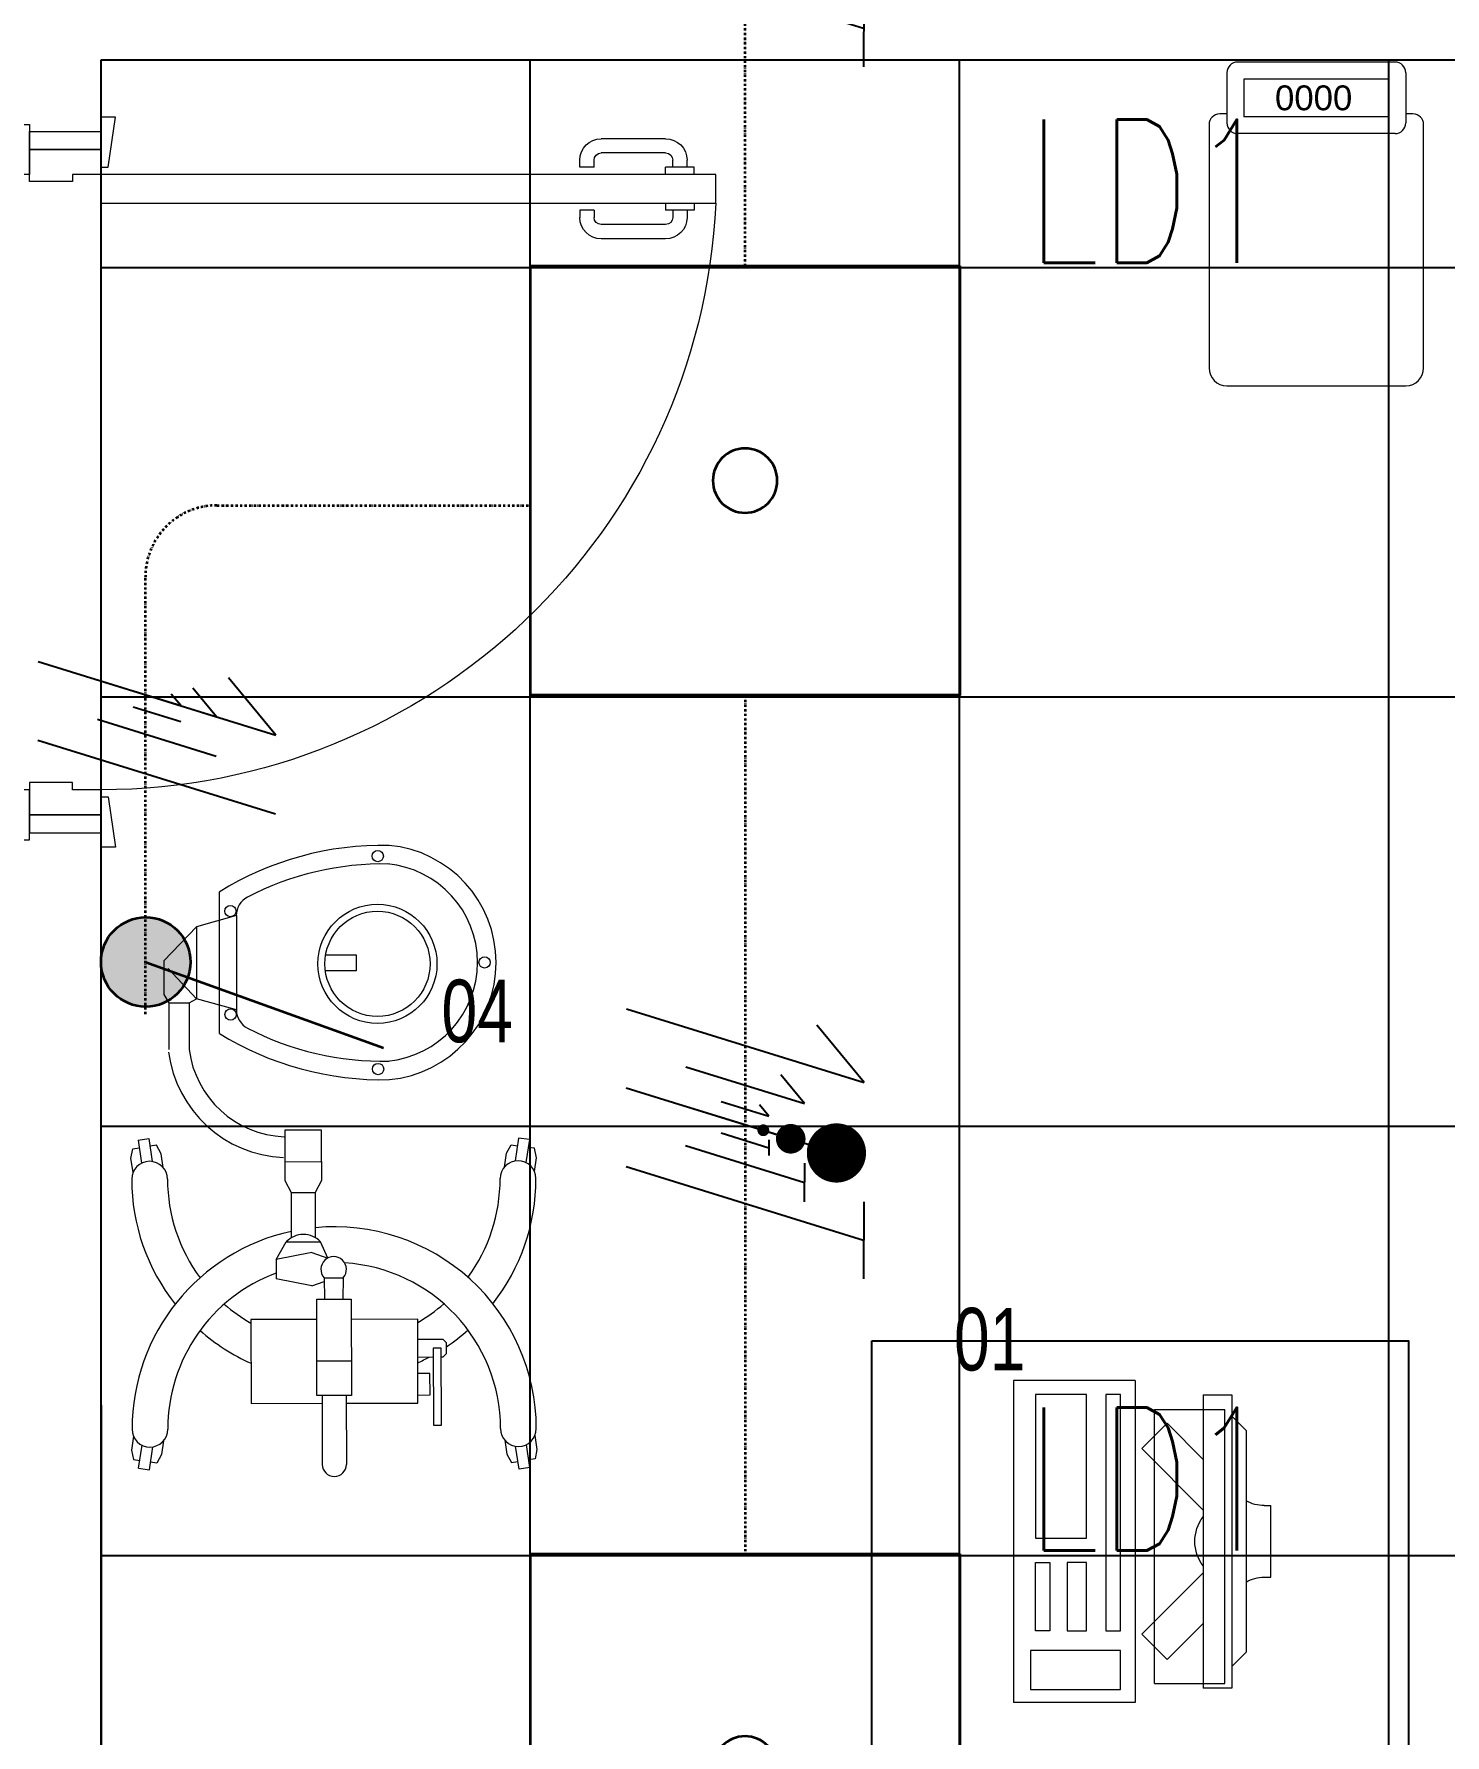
# Model space of a CAD drawing. Extents: x -12260 to 57327, y -29287 to 19916.
# Drawn here: x 44682 to 46654, y -11881 to -9504 of the extents above; entities that cross this region are included whole.
import ezdxf
from ezdxf.enums import TextEntityAlignment as Align

# ---------------------------------------------------------------- set-up
doc = ezdxf.new("R2010")
doc.units = 0
doc.header["$LTSCALE"] = 0.25
doc.linetypes.add('DASHDOT', pattern=[25.4, 12.7, -6.35, 0, -6.35])
for name, color, linetype, lineweight in [('01-First Floor$0$72_EGR_EQP_TAG', 142, 'Continuous', 5), ('01-First Floor$0$LOADING', 253, 'Continuous', 5), ('01-First Floor$0$Walls', 251, 'Continuous', 5), ('01-First Floor$0$Wooden Joinery', 251, 'Continuous', 5), ('E-LITE-CIRC-NUMB', 6, 'Continuous', 25), ('E-LITE-CLNG', 150, 'Continuous', 35), ('E-LITE-CLNG-CNDT', 6, 'DASHDOT', 35), ('E-LITE-CTRL', 6, 'Continuous', 25), ('E-LITE-IDEN', 6, 'Continuous', 25), ('E-LITE-SWCH @ 100', 3, 'Continuous', 35), ('E-POWR-WIRE', 6, 'Continuous', 25), ('E-POWR-WIRE @ 100', 6, 'Continuous', 25), ('E-POWR-WIRE @ 20', 6, 'Continuous', 25), ('E-POWR-WIRE @ 50', 6, 'Continuous', 25)]:
    doc.layers.add(name, color=color, linetype=linetype, lineweight=lineweight)
doc.layers.add('01-First Floor$0$FALSE CEILING', color=251, linetype='Continuous')
doc.layers.add('01-First Floor$0$X-WHITE glass', color=255, linetype='Continuous')
doc.styles.add('01-First Floor$0$Standard', font='arial.ttf')
doc.styles.add('01-First Floor$0$X3G_ENTITY_257CFD', font='swisscl.ttf', dxfattribs={"height": 200})
doc.styles.add('DC_SIMPLEX', font='SIMPLEX.shx', dxfattribs={"width": 0.7})

# ---------------------------------------------------------------- blocks, each defined once
blk = doc.blocks.new('01-First Floor$0$A$C72370EFE')
at = {"layer": '01-First Floor$0$Wooden Joinery'}
for p, q in [((-0.01, -0.04), (-0.02, -0.04)), ((-0.01, -0.03), (-0.01, -0.07)), ((0, -0.03), (-0.01, -0.03)), ((0.04, -0.03), (0.05, -0.03)), ((0.05, -0.03), (0.05, -0.07)), ((0.05, -0.04), (0.06, -0.04)), ((-0.05, -0.07), (-0.05, -0.16)), ((-0.03, -0.07), (-0.03, -0.16)), ((-0.01, -0.06), (-0.02, -0.06)), ((0, -0.07), (-0.01, -0.07)), ((0.04, -0.07), (0.05, -0.07)), ((0.05, -0.06), (0.06, -0.06)), ((0.07, -0.07), (0.07, -0.16)), ((0.09, -0.07), (0.09, -0.16)), ((-0.01, -0.17), (-0.02, -0.17)), ((-0.01, -0.19), (-0.02, -0.19)), ((-0.01, -0.17), (-0.01, -0.19)), ((0.05, -0.17), (0.06, -0.17)), ((0.05, -0.17), (0.05, -0.19)), ((0.05, -0.19), (0.06, -0.19))]:
    blk.add_line(p, q, dxfattribs=at)
for centre, radius, start, end in [((-0.02, -0.07), 0.03, 90, 180), ((0.06, -0.07), 0.03, 0, 90), ((-0.02, -0.07), 0.01, 90, 180), ((0.06, -0.07), 0.01, 0, 90), ((-0.02, -0.16), 0.03, 180, 270), ((-0.02, -0.16), 0.01, 180, 270), ((0.06, -0.16), 0.01, 270, 0), ((0.06, -0.16), 0.03, 270, 0)]:
    blk.add_arc(centre, radius, start, end, dxfattribs=at)
blk = doc.blocks.new('01-First Floor$0$A$C5DAD61B4')
at = {"layer": '01-First Floor$0$Wooden Joinery'}
for points in [[(80, 959.1), (80, 969.1), (10, 979.1), (10, 959.1)], [(940, 959.1), (940, 969.1), (1010, 979.1), (1010, 959.1)], [(70, 859.1), (70, 849.1), (0, 839.1), (0, 859.1)], [(120, 859.1), (120, 0), (80, 0), (80, 859.1)], [(950, 859.1), (950, 849.1), (1020, 839.1), (1020, 859.1)]]:
    blk.add_lwpolyline(points, close=True, dxfattribs=at)
for points in [[(45, 859.1), (45, 959.1), (20, 959.1), (20, 859.1), (45, 859.1)], [(45, 859.1), (80, 859.1), (80, 899.1), (90, 899.1), (90, 959.1), (45, 959.1), (45, 859.1)], [(975, 859.1), (940, 859.1), (940, 899.1), (930, 899.1), (930, 959.1), (975, 959.1), (975, 859.1)], [(975, 859.1), (975, 959.1), (1000, 959.1), (1000, 859.1), (975, 859.1)]]:
    blk.add_lwpolyline(points, dxfattribs=at)
blk.add_arc((80, 859.1), 860, 272.666, 0, dxfattribs=at)
at = {"layer": '01-First Floor$0$Wooden Joinery', "xscale": 999.9999999998854, "yscale": 999.9999999998854, "zscale": 999.9999999998854, "rotation": 180}
blk.add_blockref('01-First Floor$0$A$C72370EFE', (120, 0), dxfattribs=at)
blk = doc.blocks.new('01-First Floor$0$ITCWLS1-P')
at = {"layer": '01-First Floor$0$LOADING'}
for p, q in [((-0.2651, 0.43, 0), (-0.3051, 0.43, 0)), ((-0.3051, 0.43, 0), (-0.3051, 0.02, 0)), ((-0.2651, 0.43, 0), (-0.2651, 0.02, 0)), ((-0.17, 0.45), (-0.17, 0)), ((-0.17, 0.45), (0, 0.45)), ((-0.1496, 0.4305), (-0.1291, 0.4305)), ((-0.1291, 0.4305), (-0.1291, 0.4089)), ((0, 0.45), (0, 0)), ((-0.197, 0.4094), (-0.295, 0.4094)), ((-0.295, 0.0264), (-0.295, 0.4094)), ((-0.197, 0.0264), (-0.197, 0.4094)), ((-0.3251, 0.38, 0), (-0.3051, 0.4, 0)), ((-0.3251, 0.38, 0), (-0.3251, 0.07, 0)), ((-0.3503, 0.275), (-0.3596, 0.275)), ((-0.3596, 0.175), (-0.3596, 0.275)), ((-0.3503, 0.175), (-0.3596, 0.175)), ((-0.3251, 0.07, 0), (-0.3051, 0.05, 0)), ((-0.197, 0.0264), (-0.295, 0.0264)), ((-0.3051, 0.02, 0), (-0.2651, 0.02, 0)), ((-0.17, 0), (0, 0))]:
    blk.add_line(p, q, dxfattribs=at)
at = {"layer": '01-First Floor$0$LOADING', "extrusion": (2.48281e-10, 3.18408e-10, -1)}
for p, q in [((-0.2651, 0.3395), (-0.2144, 0.3902)), ((-0.1791, 0.3548), (-0.2144, 0.3902)), ((-0.2651, 0.2688), (-0.1791, 0.3548))]:
    blk.add_line(p, q, dxfattribs=at)
at = {"layer": '01-First Floor$0$LOADING', "extrusion": (2.48281e-10, -3.18408e-10, -1)}
for p, q in [((-0.2651, 0.1812), (-0.1791, 0.0952)), ((-0.2651, 0.1105), (-0.2144, 0.0598)), ((-0.1791, 0.0952), (-0.2144, 0.0598))]:
    blk.add_line(p, q, dxfattribs=at)
at = {"layer": '01-First Floor$0$LOADING'}
for points in [[(-0.1291, 0.4089), (-0.1291, 0.1), (-0.1496, 0.1), (-0.1496, 0.4305)], [(-0.1496, 0.1), (-0.1496, 0.1), (-0.1496, 0.1), (-0.1496, 0.1), (-0.1496, 0.1), (-0.1496, 0.1), (-0.1496, 0.1), (-0.1496, 0.1), (-0.1496, 0.1)], [(-0.1496, 0.1), (-0.1496, 0.1), (-0.1496, 0.1), (-0.1496, 0.1), (-0.1496, 0.1), (-0.1496, 0.1), (-0.1496, 0.1), (-0.1496, 0.1), (-0.1496, 0.1), (-0.1496, 0.1), (-0.1496, 0.1), (-0.1496, 0.1), (-0.1496, 0.1), (-0.1496, 0.1), (-0.1496, 0.1), (-0.1496, 0.1), (-0.1496, 0.1), (-0.1496, 0.1)], [(-0.1496, 0.1), (-0.1496, 0.1), (-0.1496, 0.1), (-0.1496, 0.1), (-0.1496, 0.1), (-0.1496, 0.1), (-0.1496, 0.1), (-0.1496, 0.1), (-0.1496, 0.1), (-0.1496, 0.1)], [(-0.1496, 0.1), (-0.1496, 0.1), (-0.1496, 0.1), (-0.1496, 0.1), (-0.1496, 0.1), (-0.1496, 0.1), (-0.1496, 0.1)], [(-0.1496, 0.1), (-0.1496, 0.1), (-0.1496, 0.1), (-0.1496, 0.1), (-0.1496, 0.1), (-0.1496, 0.1), (-0.1496, 0.1), (-0.1496, 0.1), (-0.1496, 0.1), (-0.1496, 0.1)], [(-0.1496, 0.1), (-0.1496, 0.1), (-0.1496, 0.1), (-0.1496, 0.1), (-0.1496, 0.1), (-0.1496, 0.1), (-0.1496, 0.1), (-0.1496, 0.1), (-0.1496, 0.1), (-0.1496, 0.1), (-0.1496, 0.1), (-0.1496, 0.1), (-0.1496, 0.1), (-0.1496, 0.1), (-0.1496, 0.1)], [(-0.1496, 0.1), (-0.1496, 0.1), (-0.1496, 0.1), (-0.1496, 0.1), (-0.1496, 0.1), (-0.1496, 0.1), (-0.1496, 0.1), (-0.1496, 0.1), (-0.1496, 0.1), (-0.1496, 0.1)], [(-0.1496, 0.1), (-0.1496, 0.1), (-0.1496, 0.1), (-0.1496, 0.1), (-0.1496, 0.1), (-0.1496, 0.1), (-0.1496, 0.1), (-0.1496, 0.1), (-0.1496, 0.1), (-0.1496, 0.1)], [(-0.1496, 0.1), (-0.1496, 0.1), (-0.1496, 0.1), (-0.1496, 0.1), (-0.1496, 0.1), (-0.1496, 0.1), (-0.1496, 0.1), (-0.1496, 0.1), (-0.1496, 0.1), (-0.1496, 0.1), (-0.1496, 0.1), (-0.1496, 0.1), (-0.1496, 0.1), (-0.1496, 0.1), (-0.1496, 0.1), (-0.1496, 0.1), (-0.1496, 0.1), (-0.1496, 0.1), (-0.1496, 0.1), (-0.1496, 0.1), (-0.1496, 0.1), (-0.1496, 0.1), (-0.1496, 0.1), (-0.1496, 0.1), (-0.1496, 0.1), (-0.1496, 0.1), (-0.1496, 0.1), (-0.1496, 0.1), (-0.1496, 0.1), (-0.1496, 0.1), (-0.1496, 0.1), (-0.1496, 0.1), (-0.1496, 0.1), (-0.1496, 0.1), (-0.1496, 0.1), (-0.1496, 0.1), (-0.1496, 0.1), (-0.1496, 0.1), (-0.1496, 0.1), (-0.1496, 0.1), (-0.1496, 0.1), (-0.1496, 0.1), (-0.1496, 0.1), (-0.1496, 0.1), (-0.1496, 0.1), (-0.1496, 0.1), (-0.1496, 0.1), (-0.1496, 0.1), (-0.1496, 0.1), (-0.1496, 0.1), (-0.1496, 0.1), (-0.1496, 0.1), (-0.1496, 0.1), (-0.1496, 0.1)], [(-0.1496, 0.1), (-0.1496, 0.1), (-0.1496, 0.1), (-0.1496, 0.1), (-0.1496, 0.1), (-0.1496, 0.1), (-0.1496, 0.1), (-0.1496, 0.1), (-0.1496, 0.1), (-0.1496, 0.1), (-0.1496, 0.1), (-0.1496, 0.1), (-0.1496, 0.1), (-0.1496, 0.1), (-0.1496, 0.1), (-0.1496, 0.1), (-0.1496, 0.1), (-0.1496, 0.1), (-0.1496, 0.1), (-0.1496, 0.1), (-0.1496, 0.1), (-0.1496, 0.1), (-0.1496, 0.1), (-0.1496, 0.1), (-0.1496, 0.1), (-0.1496, 0.1), (-0.1496, 0.1), (-0.1496, 0.1), (-0.1496, 0.1), (-0.1496, 0.1), (-0.1496, 0.1), (-0.1496, 0.1), (-0.1496, 0.1), (-0.1496, 0.1), (-0.1496, 0.1), (-0.1496, 0.1), (-0.1496, 0.1), (-0.1496, 0.1), (-0.1496, 0.1), (-0.1496, 0.1), (-0.1496, 0.1), (-0.1496, 0.1), (-0.1496, 0.1), (-0.1496, 0.1), (-0.1496, 0.1), (-0.1496, 0.1), (-0.1496, 0.1), (-0.1496, 0.1), (-0.1496, 0.1), (-0.1496, 0.1), (-0.1496, 0.1), (-0.1496, 0.1), (-0.1496, 0.1), (-0.1496, 0.1), (-0.1496, 0.1), (-0.1496, 0.1), (-0.1496, 0.1), (-0.1496, 0.1), (-0.1496, 0.1), (-0.1496, 0.1), (-0.1496, 0.1), (-0.1496, 0.1), (-0.1496, 0.1), (-0.1496, 0.1), (-0.1496, 0.1), (-0.1496, 0.1), (-0.1496, 0.1), (-0.1496, 0.1), (-0.1496, 0.1), (-0.1496, 0.1), (-0.1496, 0.1), (-0.1496, 0.1), (-0.1496, 0.1), (-0.1496, 0.1), (-0.1496, 0.1), (-0.1496, 0.1), (-0.1496, 0.1), (-0.1496, 0.1), (-0.1496, 0.1), (-0.1496, 0.1), (-0.1496, 0.1), (-0.1496, 0.1), (-0.1496, 0.1), (-0.1496, 0.1), (-0.1496, 0.1), (-0.1496, 0.1), (-0.1496, 0.1), (-0.1496, 0.1), (-0.1496, 0.1)], [(-0.1496, 0.1), (-0.1496, 0.1), (-0.1496, 0.1), (-0.1496, 0.1), (-0.1496, 0.1), (-0.1496, 0.1), (-0.1496, 0.1), (-0.1496, 0.1), (-0.1496, 0.1), (-0.1496, 0.1), (-0.1496, 0.1), (-0.1496, 0.1)], [(-0.1496, 0.1), (-0.1496, 0.1), (-0.1496, 0.1), (-0.1496, 0.1), (-0.1496, 0.1), (-0.1496, 0.1), (-0.1496, 0.1)], [(-0.1496, 0.1), (-0.1496, 0.1), (-0.1496, 0.1), (-0.1496, 0.1), (-0.1496, 0.1), (-0.1496, 0.1), (-0.1496, 0.1), (-0.1496, 0.1), (-0.1496, 0.1), (-0.1496, 0.1), (-0.1496, 0.1), (-0.1496, 0.1), (-0.1496, 0.1), (-0.1496, 0.1), (-0.1496, 0.1), (-0.1496, 0.1), (-0.1496, 0.1)], [(-0.1496, 0.1), (-0.1496, 0.1), (-0.1496, 0.1), (-0.1496, 0.1), (-0.1496, 0.1), (-0.1496, 0.1), (-0.1496, 0.1), (-0.1496, 0.1), (-0.1496, 0.1), (-0.1496, 0.1), (-0.1496, 0.1), (-0.1496, 0.1), (-0.1496, 0.1), (-0.1496, 0.1), (-0.1496, 0.1), (-0.1496, 0.1), (-0.1496, 0.1), (-0.1496, 0.1), (-0.1496, 0.1), (-0.1496, 0.1), (-0.1496, 0.1), (-0.1496, 0.1), (-0.1496, 0.1), (-0.1496, 0.1), (-0.1496, 0.1), (-0.1496, 0.1), (-0.1496, 0.1), (-0.1496, 0.1), (-0.1496, 0.1), (-0.1496, 0.1), (-0.1496, 0.1), (-0.1496, 0.1), (-0.1496, 0.1), (-0.1496, 0.1), (-0.1496, 0.1), (-0.1496, 0.1), (-0.1496, 0.1), (-0.1496, 0.1), (-0.1496, 0.1), (-0.1496, 0.1), (-0.1496, 0.1), (-0.1496, 0.1), (-0.1496, 0.1), (-0.1496, 0.1), (-0.1496, 0.1), (-0.1496, 0.1), (-0.1496, 0.1), (-0.1496, 0.1), (-0.1496, 0.1), (-0.1496, 0.1), (-0.1496, 0.1), (-0.1496, 0.1), (-0.1496, 0.1), (-0.1496, 0.1), (-0.1496, 0.1), (-0.1496, 0.1), (-0.1496, 0.1), (-0.1496, 0.1), (-0.1496, 0.1), (-0.1496, 0.1), (-0.1496, 0.1), (-0.1496, 0.1), (-0.1496, 0.1), (-0.1496, 0.1), (-0.1496, 0.1), (-0.1496, 0.1), (-0.1496, 0.1), (-0.1496, 0.1), (-0.1496, 0.1), (-0.1496, 0.1), (-0.1496, 0.1), (-0.1496, 0.1), (-0.1496, 0.1), (-0.1496, 0.1), (-0.1496, 0.1), (-0.1496, 0.1), (-0.1496, 0.1), (-0.1496, 0.1), (-0.1496, 0.1), (-0.1496, 0.1), (-0.1496, 0.1), (-0.1496, 0.1), (-0.1496, 0.1), (-0.1496, 0.1), (-0.1496, 0.1), (-0.1496, 0.1), (-0.1496, 0.1), (-0.1496, 0.1), (-0.1496, 0.1), (-0.1496, 0.1), (-0.1496, 0.1), (-0.1496, 0.1), (-0.1496, 0.1), (-0.1496, 0.1), (-0.1496, 0.1), (-0.1496, 0.1), (-0.1496, 0.1), (-0.1496, 0.1), (-0.1496, 0.1), (-0.1496, 0.1), (-0.1496, 0.1), (-0.1496, 0.1), (-0.1496, 0.1), (-0.1496, 0.1), (-0.1496, 0.1), (-0.1496, 0.1), (-0.1496, 0.1), (-0.1496, 0.1), (-0.1496, 0.1), (-0.1496, 0.1), (-0.1496, 0.1)], [(-0.1496, 0.1), (-0.1496, 0.1), (-0.1496, 0.1), (-0.1496, 0.1), (-0.1496, 0.1), (-0.1496, 0.1), (-0.1496, 0.1), (-0.1496, 0.1)]]:
    blk.add_lwpolyline(points, dxfattribs=at)
for points in [[(-0.1019, 0.4305), (-0.0304, 0.4305), (-0.0304, 0.2294), (-0.1019, 0.2294)], [(-0.1019, 0.1954), (-0.0747, 0.1954), (-0.0747, 0.1), (-0.1019, 0.1)], [(-0.0304, 0.1954), (-0.0508, 0.1954), (-0.0508, 0.1), (-0.0304, 0.1)], [(-0.1496, 0.1), (-0.1496, 0.1), (-0.1496, 0.1), (-0.1496, 0.1), (-0.1496, 0.1), (-0.1496, 0.1), (-0.1496, 0.1), (-0.1496, 0.1), (-0.1496, 0.1), (-0.1496, 0.1), (-0.1496, 0.1), (-0.1496, 0.1), (-0.1496, 0.1), (-0.1496, 0.1), (-0.1496, 0.1), (-0.1496, 0.1), (-0.1496, 0.1), (-0.1496, 0.1), (-0.1496, 0.1), (-0.1496, 0.1), (-0.1496, 0.1), (-0.1496, 0.1), (-0.1496, 0.1), (-0.1496, 0.1), (-0.1496, 0.1), (-0.1496, 0.1), (-0.1496, 0.1), (-0.1496, 0.1), (-0.1496, 0.1), (-0.1496, 0.1), (-0.1496, 0.1), (-0.1496, 0.1), (-0.1496, 0.1), (-0.1496, 0.1), (-0.1496, 0.1), (-0.1496, 0.1), (-0.1496, 0.1), (-0.1496, 0.1), (-0.1496, 0.1), (-0.1496, 0.1), (-0.1496, 0.1), (-0.1496, 0.1), (-0.1496, 0.1), (-0.1496, 0.1), (-0.1496, 0.1), (-0.1496, 0.1), (-0.1496, 0.1), (-0.1496, 0.1), (-0.1496, 0.1), (-0.1496, 0.1), (-0.1496, 0.1), (-0.1496, 0.1), (-0.1496, 0.1), (-0.1496, 0.1), (-0.1496, 0.1), (-0.1496, 0.1), (-0.1496, 0.1), (-0.1496, 0.1), (-0.1496, 0.1), (-0.1496, 0.1), (-0.1496, 0.1), (-0.1496, 0.1), (-0.1496, 0.1), (-0.1496, 0.1), (-0.1496, 0.1), (-0.1496, 0.1), (-0.1496, 0.1), (-0.1496, 0.1), (-0.1496, 0.1), (-0.1496, 0.1), (-0.1496, 0.1), (-0.1496, 0.1), (-0.1496, 0.1), (-0.1496, 0.1), (-0.1496, 0.1), (-0.1496, 0.1), (-0.1496, 0.1), (-0.1496, 0.1), (-0.1496, 0.1), (-0.1496, 0.1), (-0.1496, 0.1), (-0.1496, 0.1), (-0.1496, 0.1), (-0.1496, 0.1), (-0.1496, 0.1), (-0.1496, 0.1), (-0.1496, 0.1), (-0.1496, 0.1), (-0.1496, 0.1), (-0.1496, 0.1), (-0.1496, 0.1), (-0.1496, 0.1), (-0.1496, 0.1), (-0.1496, 0.1), (-0.1496, 0.1), (-0.1496, 0.1), (-0.1496, 0.1), (-0.1496, 0.1), (-0.1496, 0.1), (-0.1496, 0.1), (-0.1496, 0.1), (-0.1496, 0.1), (-0.1496, 0.1), (-0.1496, 0.1), (-0.1496, 0.1), (-0.1496, 0.1), (-0.1496, 0.1), (-0.1496, 0.1), (-0.1496, 0.1), (-0.1496, 0.1), (-0.1496, 0.1), (-0.1496, 0.1), (-0.1496, 0.1), (-0.1496, 0.1), (-0.1496, 0.1), (-0.1496, 0.1), (-0.1496, 0.1), (-0.1496, 0.1), (-0.1496, 0.1), (-0.1496, 0.1), (-0.1496, 0.1), (-0.1496, 0.1), (-0.1496, 0.1), (-0.1496, 0.1), (-0.1496, 0.1), (-0.1496, 0.1), (-0.1496, 0.1), (-0.1496, 0.1), (-0.1496, 0.1), (-0.1496, 0.1), (-0.1496, 0.1), (-0.1496, 0.1), (-0.1496, 0.1), (-0.1496, 0.1), (-0.1496, 0.1), (-0.1496, 0.1), (-0.1496, 0.1), (-0.1496, 0.1), (-0.1496, 0.1), (-0.1496, 0.1), (-0.1496, 0.1), (-0.1496, 0.1), (-0.1496, 0.1), (-0.1496, 0.1), (-0.1496, 0.1), (-0.1496, 0.1), (-0.1496, 0.1), (-0.1496, 0.1), (-0.1496, 0.1), (-0.1496, 0.1), (-0.1496, 0.1), (-0.1496, 0.1), (-0.1496, 0.1), (-0.1496, 0.1), (-0.1496, 0.1), (-0.1496, 0.1), (-0.1496, 0.1), (-0.1496, 0.1), (-0.1496, 0.1), (-0.1496, 0.1), (-0.1496, 0.1), (-0.1496, 0.1), (-0.1496, 0.1), (-0.1496, 0.1), (-0.1496, 0.1), (-0.1496, 0.1), (-0.1496, 0.1), (-0.1496, 0.1), (-0.1496, 0.1), (-0.1496, 0.1), (-0.1496, 0.1), (-0.1496, 0.1), (-0.1496, 0.1), (-0.1496, 0.1), (-0.1496, 0.1), (-0.1496, 0.1), (-0.1496, 0.1), (-0.1496, 0.1), (-0.1496, 0.1), (-0.1496, 0.1), (-0.1496, 0.1), (-0.1496, 0.1), (-0.1496, 0.1), (-0.1496, 0.1), (-0.1496, 0.1), (-0.1496, 0.1), (-0.1496, 0.1), (-0.1496, 0.1), (-0.1496, 0.1), (-0.1496, 0.1), (-0.1496, 0.1), (-0.1496, 0.1), (-0.1496, 0.1), (-0.1496, 0.1), (-0.1496, 0.1), (-0.1496, 0.1), (-0.1496, 0.1), (-0.1496, 0.1), (-0.1496, 0.1), (-0.1496, 0.1), (-0.1496, 0.1), (-0.1496, 0.1), (-0.1496, 0.1), (-0.1496, 0.1), (-0.1496, 0.1), (-0.1496, 0.1), (-0.1496, 0.1), (-0.1496, 0.1), (-0.1496, 0.1), (-0.1496, 0.1), (-0.1496, 0.1), (-0.1496, 0.1), (-0.1496, 0.1), (-0.1496, 0.1), (-0.1496, 0.1), (-0.1496, 0.1), (-0.1496, 0.1), (-0.1496, 0.1), (-0.1496, 0.1), (-0.1496, 0.1), (-0.1496, 0.1), (-0.1496, 0.1), (-0.1496, 0.1), (-0.1496, 0.1), (-0.1496, 0.1), (-0.1496, 0.1), (-0.1496, 0.1), (-0.1496, 0.1), (-0.1496, 0.1), (-0.1496, 0.1), (-0.1496, 0.1), (-0.1496, 0.1), (-0.1496, 0.1), (-0.1496, 0.1), (-0.1496, 0.1), (-0.1496, 0.1), (-0.1496, 0.1), (-0.1496, 0.1), (-0.1496, 0.1), (-0.1496, 0.1), (-0.1496, 0.1), (-0.1496, 0.1), (-0.1496, 0.1), (-0.1496, 0.1), (-0.1496, 0.1), (-0.1496, 0.1), (-0.1496, 0.1), (-0.1496, 0.1), (-0.1496, 0.1), (-0.1496, 0.1), (-0.1496, 0.1), (-0.1496, 0.1), (-0.1496, 0.1), (-0.1496, 0.1), (-0.1496, 0.1), (-0.1496, 0.1), (-0.1496, 0.1), (-0.1496, 0.1), (-0.1496, 0.1), (-0.1496, 0.1), (-0.1496, 0.1), (-0.1496, 0.1), (-0.1496, 0.1), (-0.1496, 0.1), (-0.1496, 0.1), (-0.1496, 0.1), (-0.1496, 0.1), (-0.1496, 0.1), (-0.1496, 0.1), (-0.1496, 0.1), (-0.1496, 0.1), (-0.1496, 0.1), (-0.1496, 0.1), (-0.1496, 0.1), (-0.1496, 0.1), (-0.1496, 0.1), (-0.1496, 0.1)], [(-0.1496, 0.1), (-0.1496, 0.1), (-0.1496, 0.1), (-0.1496, 0.1), (-0.1496, 0.1), (-0.1496, 0.1), (-0.1496, 0.1), (-0.1496, 0.1), (-0.1496, 0.1), (-0.1496, 0.1), (-0.1496, 0.1), (-0.1496, 0.1), (-0.1496, 0.1), (-0.1496, 0.1), (-0.1496, 0.1), (-0.1496, 0.1), (-0.1496, 0.1), (-0.1496, 0.1), (-0.1496, 0.1), (-0.1496, 0.1), (-0.1496, 0.1), (-0.1496, 0.1), (-0.1496, 0.1), (-0.1496, 0.1), (-0.1496, 0.1), (-0.1496, 0.1), (-0.1496, 0.1), (-0.1496, 0.1), (-0.1496, 0.1), (-0.1496, 0.1), (-0.1496, 0.1), (-0.1496, 0.1), (-0.1496, 0.1), (-0.1496, 0.1), (-0.1496, 0.1), (-0.1496, 0.1), (-0.1496, 0.1), (-0.1496, 0.1), (-0.1496, 0.1), (-0.1496, 0.1), (-0.1496, 0.1), (-0.1496, 0.1), (-0.1496, 0.1), (-0.1496, 0.1), (-0.1496, 0.1), (-0.1496, 0.1), (-0.1496, 0.1), (-0.1496, 0.1), (-0.1496, 0.1), (-0.1496, 0.1), (-0.1496, 0.1), (-0.1496, 0.1), (-0.1496, 0.1), (-0.1496, 0.1), (-0.1496, 0.1), (-0.1496, 0.1), (-0.1496, 0.1), (-0.1496, 0.1), (-0.1496, 0.1), (-0.1496, 0.1), (-0.1496, 0.1), (-0.1496, 0.1), (-0.1496, 0.1), (-0.1496, 0.1), (-0.1496, 0.1), (-0.1496, 0.1), (-0.1496, 0.1), (-0.1496, 0.1), (-0.1496, 0.1), (-0.1496, 0.1), (-0.1496, 0.1), (-0.1496, 0.1), (-0.1496, 0.1), (-0.1496, 0.1), (-0.1496, 0.1), (-0.1496, 0.1), (-0.1496, 0.1), (-0.1496, 0.1), (-0.1496, 0.1), (-0.1496, 0.1), (-0.1496, 0.1), (-0.1496, 0.1), (-0.1496, 0.1), (-0.1496, 0.1), (-0.1496, 0.1), (-0.1496, 0.1), (-0.1496, 0.1), (-0.1496, 0.1), (-0.1496, 0.1), (-0.1496, 0.1), (-0.1496, 0.1), (-0.1496, 0.1), (-0.1496, 0.1), (-0.1496, 0.1), (-0.1496, 0.1), (-0.1496, 0.1), (-0.1496, 0.1), (-0.1496, 0.1), (-0.1496, 0.1), (-0.1496, 0.1), (-0.1496, 0.1), (-0.1496, 0.1), (-0.1496, 0.1), (-0.1496, 0.1), (-0.1496, 0.1), (-0.1496, 0.1), (-0.1496, 0.1), (-0.1496, 0.1), (-0.1496, 0.1), (-0.1496, 0.1), (-0.1496, 0.1), (-0.1496, 0.1), (-0.1496, 0.1), (-0.1496, 0.1), (-0.1496, 0.1), (-0.1496, 0.1), (-0.1496, 0.1), (-0.1496, 0.1), (-0.1496, 0.1), (-0.1496, 0.1), (-0.1496, 0.1), (-0.1496, 0.1), (-0.1496, 0.1), (-0.1496, 0.1), (-0.1496, 0.1), (-0.1496, 0.1), (-0.1496, 0.1), (-0.1496, 0.1), (-0.1496, 0.1), (-0.1496, 0.1), (-0.1496, 0.1), (-0.1496, 0.1), (-0.1496, 0.1), (-0.1496, 0.1), (-0.1496, 0.1), (-0.1496, 0.1), (-0.1496, 0.1), (-0.1496, 0.1), (-0.1496, 0.1), (-0.1496, 0.1), (-0.1496, 0.1), (-0.1496, 0.1), (-0.1496, 0.1), (-0.1496, 0.1), (-0.1496, 0.1), (-0.1496, 0.1), (-0.1496, 0.1), (-0.1496, 0.1), (-0.1496, 0.1), (-0.1496, 0.1), (-0.1496, 0.1), (-0.1496, 0.1), (-0.1496, 0.1), (-0.1496, 0.1), (-0.1496, 0.1), (-0.1496, 0.1), (-0.1496, 0.1), (-0.1496, 0.1), (-0.1496, 0.1), (-0.1496, 0.1), (-0.1496, 0.1), (-0.1496, 0.1), (-0.1496, 0.1), (-0.1496, 0.1), (-0.1496, 0.1), (-0.1496, 0.1), (-0.1496, 0.1), (-0.1496, 0.1), (-0.1496, 0.1), (-0.1496, 0.1), (-0.1496, 0.1), (-0.1496, 0.1), (-0.1496, 0.1), (-0.1496, 0.1), (-0.1496, 0.1), (-0.1496, 0.1), (-0.1496, 0.1), (-0.1496, 0.1), (-0.1496, 0.1), (-0.1496, 0.1), (-0.1496, 0.1), (-0.1496, 0.1), (-0.1496, 0.1), (-0.1496, 0.1), (-0.1496, 0.1), (-0.1496, 0.1), (-0.1496, 0.1), (-0.1496, 0.1), (-0.1496, 0.1), (-0.1496, 0.1), (-0.1496, 0.1), (-0.1496, 0.1), (-0.1496, 0.1), (-0.1496, 0.1), (-0.1496, 0.1), (-0.1496, 0.1), (-0.1496, 0.1), (-0.1496, 0.1), (-0.1496, 0.1), (-0.1496, 0.1), (-0.1496, 0.1), (-0.1496, 0.1), (-0.1496, 0.1), (-0.1496, 0.1), (-0.1496, 0.1), (-0.1496, 0.1), (-0.1496, 0.1), (-0.1496, 0.1), (-0.1496, 0.1), (-0.1496, 0.1), (-0.1496, 0.1), (-0.1496, 0.1), (-0.1496, 0.1), (-0.1496, 0.1)], [(-0.1496, 0.1), (-0.1496, 0.1), (-0.1496, 0.1), (-0.1496, 0.1), (-0.1496, 0.1), (-0.1496, 0.1), (-0.1496, 0.1), (-0.1496, 0.1), (-0.1496, 0.1), (-0.1496, 0.1), (-0.1496, 0.1), (-0.1496, 0.1), (-0.1496, 0.1), (-0.1496, 0.1), (-0.1496, 0.1), (-0.1496, 0.1), (-0.1496, 0.1), (-0.1496, 0.1), (-0.1496, 0.1), (-0.1496, 0.1), (-0.1496, 0.1), (-0.1496, 0.1), (-0.1496, 0.1), (-0.1496, 0.1), (-0.1496, 0.1), (-0.1496, 0.1), (-0.1496, 0.1), (-0.1496, 0.1), (-0.1496, 0.1), (-0.1496, 0.1), (-0.1496, 0.1), (-0.1496, 0.1), (-0.1496, 0.1), (-0.1496, 0.1), (-0.1496, 0.1), (-0.1496, 0.1), (-0.1496, 0.1), (-0.1496, 0.1), (-0.1496, 0.1), (-0.1496, 0.1), (-0.1496, 0.1), (-0.1496, 0.1), (-0.1496, 0.1), (-0.1496, 0.1), (-0.1496, 0.1), (-0.1496, 0.1), (-0.1496, 0.1), (-0.1496, 0.1), (-0.1496, 0.1), (-0.1496, 0.1), (-0.1496, 0.1), (-0.1496, 0.1), (-0.1496, 0.1), (-0.1496, 0.1), (-0.1496, 0.1), (-0.1496, 0.1), (-0.1496, 0.1), (-0.1496, 0.1), (-0.1496, 0.1), (-0.1496, 0.1), (-0.1496, 0.1), (-0.1496, 0.1), (-0.1496, 0.1), (-0.1496, 0.1), (-0.1496, 0.1), (-0.1496, 0.1), (-0.1496, 0.1), (-0.1496, 0.1), (-0.1496, 0.1), (-0.1496, 0.1), (-0.1496, 0.1), (-0.1496, 0.1), (-0.1496, 0.1), (-0.1496, 0.1), (-0.1496, 0.1), (-0.1496, 0.1), (-0.1496, 0.1), (-0.1496, 0.1), (-0.1496, 0.1), (-0.1496, 0.1), (-0.1496, 0.1), (-0.1496, 0.1), (-0.1496, 0.1), (-0.1496, 0.1), (-0.1496, 0.1), (-0.1496, 0.1), (-0.1496, 0.1), (-0.1496, 0.1), (-0.1496, 0.1), (-0.1496, 0.1), (-0.1496, 0.1), (-0.1496, 0.1), (-0.1496, 0.1), (-0.1496, 0.1), (-0.1496, 0.1), (-0.1496, 0.1), (-0.1496, 0.1), (-0.1496, 0.1), (-0.1496, 0.1), (-0.1496, 0.1), (-0.1496, 0.1), (-0.1496, 0.1), (-0.1496, 0.1), (-0.1496, 0.1), (-0.1496, 0.1), (-0.1496, 0.1), (-0.1496, 0.1), (-0.1496, 0.1), (-0.1496, 0.1), (-0.1496, 0.1), (-0.1496, 0.1), (-0.1496, 0.1), (-0.1496, 0.1), (-0.1496, 0.1), (-0.1496, 0.1), (-0.1496, 0.1), (-0.1496, 0.1), (-0.1496, 0.1), (-0.1496, 0.1), (-0.1496, 0.1), (-0.1496, 0.1), (-0.1496, 0.1), (-0.1496, 0.1), (-0.1496, 0.1), (-0.1496, 0.1), (-0.1496, 0.1), (-0.1496, 0.1), (-0.1496, 0.1), (-0.1496, 0.1), (-0.1496, 0.1), (-0.1496, 0.1), (-0.1496, 0.1), (-0.1496, 0.1), (-0.1496, 0.1), (-0.1496, 0.1), (-0.1496, 0.1), (-0.1496, 0.1), (-0.1496, 0.1), (-0.1496, 0.1), (-0.1496, 0.1), (-0.1496, 0.1), (-0.1496, 0.1), (-0.1496, 0.1), (-0.1496, 0.1), (-0.1496, 0.1), (-0.1496, 0.1), (-0.1496, 0.1), (-0.1496, 0.1), (-0.1496, 0.1), (-0.1496, 0.1), (-0.1496, 0.1), (-0.1496, 0.1), (-0.1496, 0.1), (-0.1496, 0.1), (-0.1496, 0.1), (-0.1496, 0.1), (-0.1496, 0.1), (-0.1496, 0.1), (-0.1496, 0.1), (-0.1496, 0.1), (-0.1496, 0.1), (-0.1496, 0.1), (-0.1496, 0.1), (-0.1496, 0.1), (-0.1496, 0.1), (-0.1496, 0.1), (-0.1496, 0.1), (-0.1496, 0.1), (-0.1496, 0.1), (-0.1496, 0.1), (-0.1496, 0.1), (-0.1496, 0.1), (-0.1496, 0.1), (-0.1496, 0.1), (-0.1496, 0.1), (-0.1496, 0.1), (-0.1496, 0.1), (-0.1496, 0.1), (-0.1496, 0.1), (-0.1496, 0.1), (-0.1496, 0.1), (-0.1496, 0.1), (-0.1496, 0.1), (-0.1496, 0.1), (-0.1496, 0.1), (-0.1496, 0.1), (-0.1496, 0.1), (-0.1496, 0.1), (-0.1496, 0.1), (-0.1496, 0.1), (-0.1496, 0.1), (-0.1496, 0.1), (-0.1496, 0.1), (-0.1496, 0.1), (-0.1496, 0.1), (-0.1496, 0.1), (-0.1496, 0.1), (-0.1496, 0.1), (-0.1496, 0.1), (-0.1496, 0.1), (-0.1496, 0.1), (-0.1496, 0.1), (-0.1496, 0.1), (-0.1496, 0.1), (-0.1496, 0.1), (-0.1496, 0.1), (-0.1496, 0.1), (-0.1496, 0.1), (-0.1496, 0.1), (-0.1496, 0.1), (-0.1496, 0.1), (-0.1496, 0.1), (-0.1496, 0.1), (-0.1496, 0.1), (-0.1496, 0.1), (-0.1496, 0.1), (-0.1496, 0.1), (-0.1496, 0.1), (-0.1496, 0.1)], [(-0.1496, 0.0727), (-0.0236, 0.0727), (-0.0236, 0.0182), (-0.1496, 0.0182)]]:
    blk.add_lwpolyline(points, close=True, dxfattribs=at)
for centre, radius, start, end in [((-0.3503, 0.325), 0.05, 270, 300.3093), ((-0.3089, 0.225), 0.0556, 321.9431, 38.0569), ((-0.3503, 0.125), 0.05, 59.6907, 90)]:
    blk.add_arc(centre, radius, start, end, dxfattribs=at)
blk = doc.blocks.new('01-First Floor$0$mobile light')
at = {"layer": '01-First Floor$0$LOADING'}
for p, q in [((1882.58, -498.29), (1882.35, -499.8)), ((1882.58, -498.29), (1885.78, -498.78)), ((1883.78, -497.56), (1883.65, -498.45)), ((1885.1, -497.29), (1883.78, -497.56)), ((1887.04, -497.59), (1885.1, -497.29)), ((1923.94, -497.59), (1925.88, -497.29)), ((1928.41, -498.29), (1925.2, -498.78)), ((1925.88, -497.29), (1927.2, -497.56)), ((1927.2, -497.56), (1927.33, -498.45)), ((1928.41, -498.29), (1928.63, -499.8)), ((1882.35, -499.8), (1885.55, -500.28)), ((1883.28, -500.85), (1883.42, -499.96)), ((1884.47, -501.5), (1883.28, -500.85)), ((1886.4, -501.79), (1884.47, -501.5)), ((1924.58, -501.79), (1926.52, -501.5)), ((1928.63, -499.8), (1925.43, -500.28)), ((1926.52, -501.5), (1927.7, -500.85)), ((1927.7, -500.85), (1927.56, -499.96)), ((1947.59, -502.62), (1941.09, -502.62)), ((1948.76, -501.94), (1947.59, -502.62)), ((1947.59, -502.62), (1947.59, -505.45)), ((1948.15, -506.5), (1952.41, -502.55)), ((1953.47, -501.94), (1948.76, -501.94)), ((1958.23, -506.5), (1953.47, -501.94)), ((1947.59, -505.45), (1941.09, -505.45)), ((1947.59, -505.45), (1948.15, -506.5)), ((1946.6, -512.08), (1948.15, -506.5)), ((1958.23, -506.5), (1948.15, -506.5)), ((1959.78, -512.08), (1958.23, -506.5)), ((1963.08, -509.67), (1943.3, -509.67)), ((1959.78, -512.08), (1946.6, -512.08)), ((1908.01, -522.53), (1909, -517.55)), ((1911.69, -517.55), (1909, -517.55)), ((1912.69, -522.53), (1911.69, -517.55)), ((1911.69, -517.55), (1914.17, -518.99)), ((1914.17, -518.99), (1914.17, -523.77)), ((1921.08, -519.69), (1914.74, -519.69)), ((1922.73, -518.8), (1921.08, -519.69)), ((1921.08, -519.69), (1921.08, -523.01)), ((1921.08, -519.69), (1921.08, -523.01)), ((1925.38, -518.8), (1922.73, -518.8)), ((1908.01, -522.53), (1908.62, -524.28)), ((1912.69, -522.53), (1911.9, -524.78)), ((1921.08, -523.01), (1914.77, -523.01)), ((1892.68, -523.97), (1883.05, -523.97)), ((1892.68, -528.06), (1892.68, -523.24)), ((1892.68, -523.24), (1906.16, -523.24)), ((1897.5, -528.06), (1897.5, -523.24)), ((1906.16, -523.24), (1906.16, -528.06)), ((1909.15, -524.25), (1906.16, -524.32)), ((1909.15, -524.25), (1909.15, -526.94)), ((1911.9, -524.78), (1914.17, -523.77)), ((1922.73, -523.93), (1921.08, -523.04)), ((1925.38, -523.93), (1922.73, -523.93)), ((1892.68, -527.34), (1883.05, -527.34)), ((1909.15, -526.94), (1906.16, -526.87)), ((1906.16, -528.06), (1892.68, -528.06)), ((1882.35, -551.47), (1885.55, -550.99)), ((1882.58, -552.98), (1882.35, -551.47)), ((1884.47, -549.77), (1883.28, -550.42)), ((1883.28, -550.42), (1883.42, -551.31)), ((1886.4, -549.48), (1884.47, -549.77)), ((1924.58, -549.48), (1926.52, -549.77)), ((1928.63, -551.47), (1925.43, -550.99)), ((1926.52, -549.77), (1927.7, -550.42)), ((1927.7, -550.42), (1927.56, -551.31)), ((1928.41, -552.98), (1928.63, -551.47)), ((1882.58, -552.98), (1885.78, -552.5)), ((1883.78, -553.71), (1883.65, -552.82)), ((1885.1, -553.98), (1883.78, -553.71)), ((1887.04, -553.69), (1885.1, -553.98)), ((1923.94, -553.69), (1925.88, -553.98)), ((1928.41, -552.98), (1925.2, -552.5)), ((1925.88, -553.98), (1927.2, -553.71)), ((1927.2, -553.71), (1927.33, -552.82))]:
    blk.add_line(p, q, dxfattribs=at)
for points in [[(1903.33, -523.24), (1903.33, -514.02), (1891.61, -514.02), (1891.61, -523.97)], [(1954.27, -524.55), (1954.27, -528.82), (1952.05, -528.82), (1952.05, -524.5)], [(1891.61, -527.34), (1891.61, -537.34), (1903.33, -537.34), (1903.33, -528.06)], [(1892.74, -537.34), (1892.74, -539.04), (1895.76, -539.04), (1895.76, -537.34)], [(1898.05, -537.34), (1898.05, -539.5)], [(1898.05, -540.63), (1898.05, -540.87), (1898.53, -541.35), (1900.02, -541.35), (1900.5, -540.87), (1900.5, -537.34)]]:
    blk.add_lwpolyline(points, dxfattribs=at)
for points in [[(1929.78, -518.8), (1925.38, -518.8), (1925.38, -523.93), (1929.78, -523.93)], [(1899.3, -539.5), (1888.5, -539.5), (1888.5, -540.63), (1899.3, -540.63)]]:
    blk.add_lwpolyline(points, close=True, dxfattribs=at)
for centre, radius in [((1945.96, -511.25), 0.793), ((1960.42, -511.25), 0.793), ((1953.01, -531.79), 8.32), ((1953.01, -531.79), 7.35), ((1938.31, -531.85), 0.793), ((1968.07, -531.85), 0.793), ((1953.19, -546.77), 0.793)]:
    blk.add_circle(centre, radius, dxfattribs=at)
for centre, radius, start, end in [((1888.02, -499.89), 2.5, 90, 270), ((1888.02, -525.64), 28.25, 12.1463, 90), ((1922.96, -525.64), 28.25, 90, 128.2073), ((1922.96, -499.89), 2.5, 270, 90), ((1888.02, -525.64), 23.25, 20.3387, 90), ((1922.96, -525.64), 23.25, 90, 126.3743), ((1942.82, -519.31), 16.86, 97.1293, 177.6115), ((1942.82, -519.31), 13.97, 97.1293, 177.6115), ((1922.96, -525.64), 28.25, 138.4974, 155.7305), ((1922.96, -525.64), 23.25, 138.7224, 150.0382), ((1980.13, -532.49), 43.32, 148.2167, 181.2501), ((1926.25, -532.49), 43.32, 358.7499, 31.7833), ((1946.6, -514.96), 2.89, 90, 152.4092), ((1959.78, -514.96), 2.89, 27.5908, 90), ((1980.13, -532.49), 40.72, 152.4092, 181.2501), ((1926.25, -532.49), 40.72, 358.7499, 27.5908), ((1911.94, -521.38), 3.27, 313.0112, 46.9888), ((1888.02, -525.64), 28.25, 270, 5.3386), ((1883.05, -525.65), 1.68, 90, 270), ((1910.32, -525.6), 1.78, 229.0673, 130.9327), ((1888.02, -525.64), 23.25, 270, 356.3184), ((1953.19, -531.93), 16.44, 185.2361, 354.7639), ((1953.19, -531.93), 13.84, 185.2361, 354.7639), ((1922.96, -525.64), 28.25, 204.483, 208.105), ((1922.96, -525.64), 23.25, 210.2349, 221.2776), ((1922.96, -525.64), 28.25, 213.7985, 221.5026), ((1922.96, -525.64), 23.25, 233.6257, 270), ((1888.02, -551.39), 2.5, 90, 270), ((1922.96, -525.64), 28.25, 231.7927, 270), ((1922.96, -551.39), 2.5, 270, 90)]:
    blk.add_arc(centre, radius, start, end, dxfattribs=at)
blk = doc.blocks.new('01-First Floor$0$HF13461A-P')
at = {"layer": '01-First Floor$0$LOADING'}
for p, q in [((0.0229, 0.4353), (0.0229, 0.3653)), ((0.2579, 0.4503), (0.0379, 0.4503)), ((0.2729, 0.4353), (0.2729, 0.3653)), ((0.2493, 0.4266), (0.0466, 0.4266)), ((0.0466, 0.4266), (0.0466, 0.3739)), ((0.2493, 0.4266), (0.2493, 0.3739)), ((-0.0021, 0.3628), (-0.0021, 0.0228)), ((0.0229, 0.3778), (0.0129, 0.3778)), ((0.2493, 0.3739), (0.0466, 0.3739)), ((0.2829, 0.3778), (0.2729, 0.3778)), ((0.2979, 0.0228), (0.2979, 0.3628)), ((0.2579, 0.3503), (0.0379, 0.3503)), ((0.0229, -0.0022), (0.2729, -0.0022))]:
    blk.add_line(p, q, dxfattribs=at)
for centre, radius, start, end in [((0.0379, 0.4353), 0.015, 90, 180), ((0.2579, 0.4353), 0.015, 0, 90), ((0.0129, 0.3628), 0.015, 90, 180), ((0.0379, 0.3653), 0.015, 180, 270), ((0.2579, 0.3653), 0.015, 270, 0), ((0.2829, 0.3628), 0.015, 0, 90), ((0.0229, 0.0228), 0.025, 180, 270), ((0.2729, 0.0228), 0.025, 270, 0)]:
    blk.add_arc(centre, radius, start, end, dxfattribs=at)
at = {"layer": '01-First Floor$0$LOADING', "style": '01-First Floor$0$Standard'}
blk.add_text('0000', height=0.03477, dxfattribs=at).set_placement((0.0901, 0.3829))
blk = doc.blocks.new('01-First Floor')
at = {"layer": '01-First Floor$0$FALSE CEILING', "linetype": 'Continuous'}
for p, q in [((45376, -12830), (45376, -9540)), ((45976, -12830), (45976, -9540)), ((46576, -12830), (46576, -9540)), ((44776, -9830), (48976, -9830)), ((44776, -10430), (48976, -10430)), ((44776, -11030), (48976, -11030)), ((44776, -11630), (48976, -11630))]:
    blk.add_line(p, q, dxfattribs=at)
at = {"layer": '01-First Floor$0$FALSE CEILING'}
blk.add_lwpolyline([(44776, -9540), (48976, -9540), (48976, -12830), (44776, -12830)], close=True, dxfattribs=at)
at = {"layer": '01-First Floor$0$FALSE CEILING', "elevation": -0.1}
blk.add_lwpolyline([(45853.3, -11330), (46603.3, -11330), (46603.3, -12830), (45853.3, -12830)], close=True, dxfattribs=at)
at = {"layer": '01-First Floor$0$LOADING', "elevation": -0.1}
blk.add_lwpolyline([(45853.3, -11330), (46603.3, -11330), (46603.3, -12830), (45853.3, -12830)], close=True, dxfattribs=at)
at = {"layer": '01-First Floor$0$Walls'}
for p, q in [((44776, -9540), (44776, -9640)), ((48976, -9540), (44776, -9540)), ((44676, -9640), (44776, -9640)), ((44676, -10620), (44776, -10620)), ((44776, -10620), (44776, -12830)), ((44776, -10620), (44776, -11420, 0))]:
    blk.add_line(p, q, dxfattribs=at)
at = {"layer": '01-First Floor$0$X-WHITE glass', "color": 253, "lineweight": 30, "ltscale": 6, "true_color": 0x9898cc}
blk.add_line((44776, -11420, 0), (44776, -12830, -0.1), dxfattribs=at)
at = {"layer": '01-First Floor$0$LOADING', "lineweight": 0, "xscale": 1000, "yscale": 1000, "zscale": 1000}
blk.add_blockref('01-First Floor$0$HF13461A-P', (46326.7, -9993.2, -0.1), dxfattribs=at)
at = {"layer": '01-First Floor$0$LOADING', "xscale": 10, "yscale": 10, "zscale": 10, "rotation": 90.09013921250734}
blk.add_blockref('01-First Floor$0$mobile light', (39875.2, -30341.7, -0.2), dxfattribs=at)
at = {"layer": '01-First Floor$0$LOADING', "extrusion": (-8.01373e-06, 1.94101e-16, 1), "xscale": -1000.000000000013, "yscale": 1000.000000000013, "zscale": 1000.000000000013, "rotation": 359.9999999999992}
blk.add_blockref('01-First Floor$0$ITCWLS1-P', (46051.5, -11835.5, -0.5), dxfattribs=at)
at = {"layer": '01-First Floor$0$Wooden Joinery', "xscale": -1, "rotation": 90}
blk.add_blockref('01-First Floor$0$A$C5DAD61B4', (45635.1, -9620), dxfattribs=at)
at = {"layer": '01-First Floor$0$72_EGR_EQP_TAG', "char_height": 87.47, "attachment_point": 2, "style": '01-First Floor$0$X3G_ENTITY_257CFD'}
for s, insert in [('04', (45301.7, -10825.4, -0.2)), ('01', (46018, -11284.1, -0.1))]:
    blk.add_mtext(s, dxfattribs=dict(at, insert=insert))
blk = doc.blocks.new('*U35')
blk.add_hatch(color=256).paths.add_polyline_path([(-0.625, 0.625, 1), (-0.625, -0.625, 1)])
blk.add_line((-0.625, 0), (-3.947, 1.2))
blk.add_circle((-0.625, 0), 0.625)
at = {"layer": 'E-LITE-CTRL', "style": 'DC_SIMPLEX', "width": 0.7, "flags": 8}
blk.add_attdef('CONTROL', (-26.627, -10.116), '', height=2, rotation=360, dxfattribs=at)
at = {"layer": 'E-LITE-IDEN', "style": 'DC_SIMPLEX', "width": 0.7, "flags": 8}
blk.add_attdef('TYPE', text='', height=2, rotation=360, dxfattribs=at).set_placement((-31.991, -10.116), align=Align.RIGHT)
blk = doc.blocks.new('*U25')
blk.add_lwpolyline([(-300, 300), (-300, -300), (300, -300), (300, 300)], close=True)
blk.add_circle((0, 0), 45)
at = {"layer": 'E-LITE-CIRC-NUMB', "style": 'DC_SIMPLEX', "width": 0.7, "flags": 8}
blk.add_attdef('CIRCUIT', text='', height=200, rotation=0, dxfattribs=at).set_placement((-473.9, 300), align=Align.RIGHT)
at = {"layer": 'E-LITE-CTRL', "style": 'DC_SIMPLEX', "width": 0.7, "flags": 8}
blk.add_attdef('CONTROL', (1118.9, -935), '', height=200, rotation=360, dxfattribs=at)
at = {"layer": 'E-LITE-IDEN', "style": 'DC_SIMPLEX', "width": 0.7, "flags": 8}
blk.add_attdef('TYPE', (460.4, 457.6), '', height=200, rotation=360, dxfattribs=at)
blk = doc.blocks.new('*U44')
for p, q in [((-1.658, 1.617), (1.663, 0.587)), ((-1.66, 0.515), (1.66, -0.515)), ((-1.663, -0.587), (1.658, -1.617)), ((1.659, -1.078), (1.657, -2.157))]:
    blk.add_line(p, q)
at = {"const_width": 0.414}
blk.add_lwpolyline([(1.278, -0.19, 1), (1.277, -0.604, 1)], format="xyb", close=True, dxfattribs=at)
blk = doc.blocks.new('*U663')
at = {"layer": 'E-POWR-WIRE @ 100', "xscale": 100, "yscale": 100, "zscale": 100}
blk.add_blockref('*U44', (45676.1, -9334, -0.1), dxfattribs=at)
at = {"layer": 'E-POWR-WIRE @ 20', "xscale": 20, "yscale": 20, "zscale": 20}
blk.add_blockref('*U44', (45676.1, -9334, -0.1), dxfattribs=at)
at = {"layer": 'E-POWR-WIRE @ 50', "xscale": 50, "yscale": 50, "zscale": 50}
blk.add_blockref('*U44', (45676.1, -9334, -0.1), dxfattribs=at)
blk = doc.blocks.new('*U46')
for p, q in [((-1.66, 0.515), (1.66, -0.515)), ((1.66, -0.515), (1.001, 0.287)), ((-1.663, -0.587), (1.658, -1.617))]:
    blk.add_line(p, q)
blk = doc.blocks.new('*U694')
at = {"layer": 'E-POWR-WIRE @ 100', "xscale": 100, "yscale": 100, "zscale": 100}
blk.add_blockref('*U46', (44854.2, -10432.1), dxfattribs=at)
at = {"layer": 'E-POWR-WIRE @ 20', "xscale": 20, "yscale": 20, "zscale": 20}
blk.add_blockref('*U46', (44854.2, -10432.1), dxfattribs=at)
at = {"layer": 'E-POWR-WIRE @ 50', "xscale": 50, "yscale": 50, "zscale": 50}
blk.add_blockref('*U46', (44854.2, -10432.1), dxfattribs=at)
blk = doc.blocks.new('*U41')
for p, q in [((-1.658, 1.617), (1.663, 0.587)), ((1.663, 0.587), (1.004, 1.389)), ((-1.66, 0.515), (1.66, -0.515)), ((-1.663, -0.587), (1.658, -1.617)), ((1.659, -1.078), (1.657, -2.157))]:
    blk.add_line(p, q)
at = {"const_width": 0.414}
blk.add_lwpolyline([(1.278, -0.19, 1), (1.277, -0.604, 1)], format="xyb", close=True, dxfattribs=at)
blk = doc.blocks.new('*U768')
at = {"layer": 'E-POWR-WIRE @ 100', "xscale": 100, "yscale": 100, "zscale": 100}
blk.add_blockref('*U41', (45676.1, -11027.9, -0.1), dxfattribs=at)
at = {"layer": 'E-POWR-WIRE @ 20', "xscale": 20, "yscale": 20, "zscale": 20}
blk.add_blockref('*U41', (45676.1, -11027.9, -0.1), dxfattribs=at)
at = {"layer": 'E-POWR-WIRE @ 50', "xscale": 50, "yscale": 50, "zscale": 50}
blk.add_blockref('*U41', (45676.1, -11027.9, -0.1), dxfattribs=at)

msp = doc.modelspace()

# ---------------------------------------------------------------- linework, layer by layer
at = {"layer": 'E-LITE-CLNG-CNDT', "elevation": -0.1}
for points in [[(45676.1, -9827.9), (45676.1, -8840.1)], [(45676.1, -10427.9), (45676.1, -11627.9)]]:
    msp.add_lwpolyline(points, dxfattribs=at)
at = {"layer": 'E-LITE-CLNG-CNDT'}
msp.add_lwpolyline([(44838, -10873.7), (44838, -10262.5, -0.414214), (44938, -10162.5), (45376.1, -10162.5)], format="xyb", dxfattribs=at)

# ---------------------------------------------------------------- block references
at = {"layer": 'E-LITE-CLNG'}
ref = msp.add_blockref('*U25', (45676.1, -10127.9, -0.1), dxfattribs=dict(at, xscale=-1))
ref.add_attrib('TYPE', 'LD1', (46069.6, -9823.4, -0.1), dxfattribs={"layer": 'E-LITE-IDEN', "height": 200, "rotation": 0, "style": 'DC_SIMPLEX', "width": 0.7, "flags": 8})
ref = msp.add_blockref('*U25', (45676.1, -11927.9, -0.1), dxfattribs=dict(at, xscale=-1))
ref.add_attrib('TYPE', 'LD1', (46069.6, -11623.4, -0.1), dxfattribs={"layer": 'E-LITE-IDEN', "height": 200, "rotation": 0, "style": 'DC_SIMPLEX', "width": 0.7, "flags": 8})
at = {"layer": 'E-LITE-CLNG-CNDT'}
msp.add_blockref('01-First Floor', (0, 0), dxfattribs=at)
at = {"layer": 'E-LITE-SWCH @ 100', "xscale": 100, "yscale": 100, "zscale": 100, "rotation": 180}
msp.add_blockref('*U35', (44776, -10800.7), dxfattribs=at)
at = {"layer": 'E-POWR-WIRE'}
for name in ['*U663', '*U694', '*U768']:
    msp.add_blockref(name, (0, 0), dxfattribs=at)

doc.saveas('drawing.dxf')
